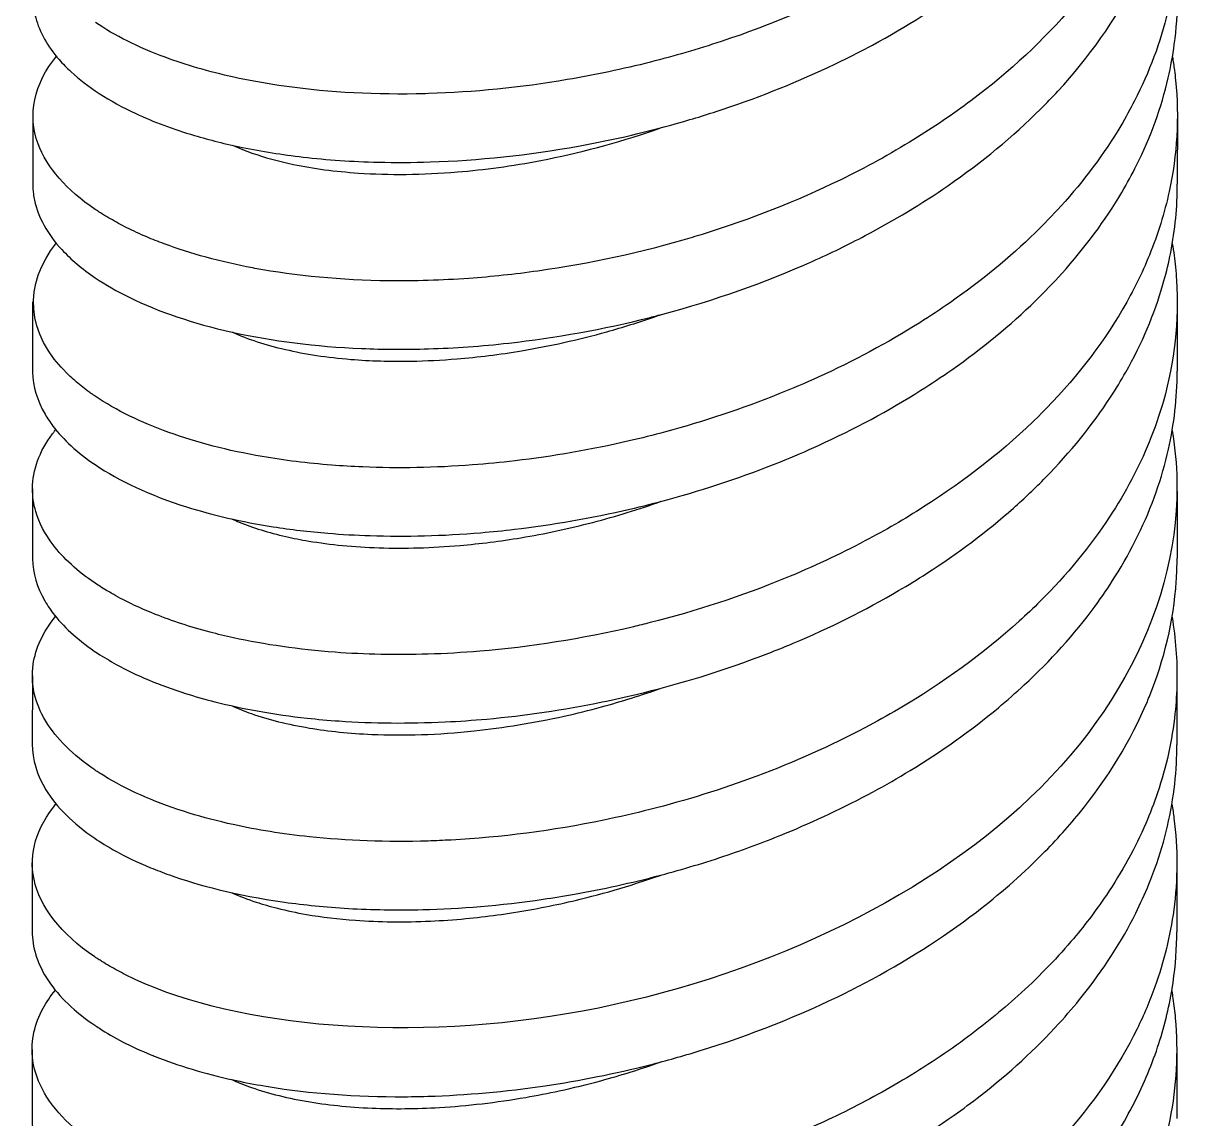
# Model space of a CAD drawing. Header units: millimetres. Extents: x 129 to 6329, y 33 to 3553.
# Drawn here: x 3519.14 to 3539.55, y 2487.36 to 2506.49 of the extents above; entities that cross this region are included whole.
import ezdxf

# ---------------------------------------------------------------- set-up
doc = ezdxf.new("R2010")
doc.units = ezdxf.units.MM
doc.layers.add('vistasIsometricas', color=255, linetype='Continuous')

msp = doc.modelspace()

# ---------------------------------------------------------------- linework, layer by layer
at = {"layer": 'vistasIsometricas', "extrusion": (1e-16, 0.816497, 0.57735)}
for p, q in [((3521.804, 2505.831), (3521.804, 2505.831)), ((3519.303, 2504.888), (3519.302, 2503.693)), ((3539.303, 2504.874), (3539.302, 2503.679)), ((3521.802, 2502.567), (3521.802, 2502.567)), ((3519.301, 2501.624), (3519.3, 2500.429)), ((3539.301, 2501.609), (3539.3, 2500.414)), ((3519.299, 2498.359), (3519.298, 2497.164)), ((3539.299, 2498.311), (3539.298, 2497.15)), ((3521.797, 2496.037), (3521.797, 2496.037)), ((3519.296, 2495.094), (3519.295, 2493.9)), ((3539.296, 2495.08), (3539.295, 2493.885)), ((3521.794, 2492.773), (3521.794, 2492.773)), ((3519.294, 2491.83), (3519.293, 2490.635)), ((3539.294, 2491.815), (3539.293, 2490.62)), ((3519.291, 2488.565), (3519.291, 2487.37)), ((3539.291, 2488.551), (3539.291, 2487.356))]:
    msp.add_line(p, q, dxfattribs=at)
at = {"layer": 'vistasIsometricas'}
for points, knots in [([(3539.224, 2515.702), (3539.247, 2515.565), (3539.266, 2515.428), (3539.279, 2515.29), (3539.304, 2515.044), (3539.314, 2514.798), (3539.309, 2514.552), (3539.295, 2513.844), (3539.159, 2513.137), (3538.905, 2512.45), (3538.878, 2512.378), (3538.851, 2512.306), (3538.821, 2512.235), (3538.572, 2511.624), (3538.23, 2511.03), (3537.804, 2510.467), (3537.539, 2510.116), (3537.241, 2509.777), (3536.915, 2509.452), (3536.656, 2509.194), (3536.379, 2508.945), (3536.085, 2508.706), (3535.423, 2508.166), (3534.677, 2507.678), (3533.875, 2507.254), (3533.073, 2506.829), (3532.215, 2506.467), (3531.332, 2506.175), (3530.924, 2506.04), (3530.511, 2505.92), (3530.096, 2505.814), (3529.613, 2505.692), (3529.127, 2505.59), (3528.643, 2505.508), (3527.82, 2505.368), (3527.005, 2505.288), (3526.22, 2505.264), (3526.147, 2505.262), (3526.074, 2505.26), (3526.002, 2505.259), (3525.151, 2505.244), (3524.341, 2505.296), (3523.601, 2505.407), (3523.329, 2505.447), (3523.067, 2505.495), (3522.815, 2505.551), (3522.381, 2505.646), (3521.979, 2505.764), (3521.615, 2505.899), (3521.142, 2506.074), (3520.734, 2506.279), (3520.398, 2506.506)], [0.56666733, 0.56666733, 0.56666733, 0.56666733, 0.56686117, 0.56686117, 0.56686117, 0.56720722, 0.56720722, 0.56720722, 0.56820209, 0.56820209, 0.56820209, 0.56830625, 0.56830625, 0.56830625, 0.56919697, 0.56919697, 0.56919697, 0.56975133, 0.56975133, 0.56975133, 0.57019186, 0.57019186, 0.57019186, 0.57118673, 0.57118673, 0.57118673, 0.5721816, 0.5721816, 0.5721816, 0.5726415, 0.5726415, 0.5726415, 0.5731765, 0.5731765, 0.5731765, 0.57408658, 0.57408658, 0.57408658, 0.57417137, 0.57417137, 0.57417137, 0.57516624, 0.57516624, 0.57516624, 0.57553166, 0.57553166, 0.57553166, 0.57616114, 0.57616114, 0.57616114, 0.57697674, 0.57697674, 0.57697674, 0.57697674]), ([(3519.305, 2506.958), (3519.305, 2506.906), (3519.308, 2506.855), (3519.322, 2506.731), (3519.335, 2506.659), (3519.423, 2506.337), (3519.56, 2506.092), (3519.827, 2505.786), (3519.896, 2505.715), (3520.114, 2505.513), (3520.279, 2505.387), (3520.656, 2505.142), (3520.871, 2505.024), (3521.413, 2504.772), (3521.754, 2504.644), (3522.394, 2504.454), (3522.675, 2504.383), (3523.305, 2504.254), (3523.658, 2504.198), (3524.447, 2504.107), (3524.887, 2504.077), (3525.638, 2504.059), (3525.94, 2504.06), (3527.087, 2504.097), (3527.959, 2504.188), (3529.455, 2504.458), (3530.072, 2504.602), (3530.957, 2504.858), (3531.23, 2504.945), (3532.165, 2505.265), (3532.812, 2505.531), (3533.615, 2505.923), (3533.796, 2506.016), (3534.571, 2506.434), (3535.135, 2506.79), (3535.824, 2507.303), (3535.987, 2507.43), (3536.633, 2507.964), (3537.074, 2508.394), (3537.604, 2509.015), (3537.739, 2509.185), (3538.217, 2509.833), (3538.508, 2510.328), (3538.804, 2510.994), (3538.868, 2511.153), (3539.108, 2511.82), (3539.226, 2512.338), (3539.299, 2513.062), (3539.309, 2513.264), (3539.31, 2513.469), (3539.31, 2513.471), (3539.31, 2513.473)], [1.37857, 1.37857, 1.37857, 1.37857, 1.400238, 1.400238, 1.430459, 1.430459, 1.535776, 1.535776, 1.568324, 1.568324, 1.629756, 1.629756, 1.693347, 1.693347, 1.776324, 1.776324, 1.835394, 1.835394, 1.902495, 1.902495, 1.979157, 1.979157, 2.029102, 2.029102, 2.165578, 2.165578, 2.260929, 2.260929, 2.303908, 2.303908, 2.409229, 2.409229, 2.440312, 2.440312, 2.54486, 2.54486, 2.578409, 2.578409, 2.681876, 2.681876, 2.720016, 2.720016, 2.824837, 2.824837, 2.857132, 2.857132, 2.960181, 2.960181, 3.00011, 3.00011, 3.000494, 3.000494, 3.000494, 3.000494]), ([(3539.222, 2512.437), (3539.226, 2512.412), (3539.23, 2512.386), (3539.234, 2512.36), (3539.309, 2511.874), (3539.328, 2511.38), (3539.286, 2510.884), (3539.247, 2510.433), (3539.159, 2509.979), (3539.02, 2509.53), (3538.943, 2509.284), (3538.852, 2509.039), (3538.745, 2508.796), (3538.451, 2508.126), (3538.04, 2507.47), (3537.519, 2506.848), (3537.505, 2506.831), (3537.49, 2506.813), (3537.475, 2506.796), (3536.975, 2506.207), (3536.378, 2505.65), (3535.697, 2505.139), (3535.38, 2504.902), (3535.046, 2504.675), (3534.697, 2504.46), (3534.288, 2504.208), (3533.858, 2503.972), (3533.41, 2503.754), (3532.65, 2503.384), (3531.839, 2503.065), (3531.002, 2502.805), (3530.943, 2502.787), (3530.884, 2502.769), (3530.825, 2502.751), (3529.943, 2502.488), (3529.033, 2502.291), (3528.129, 2502.164), (3527.725, 2502.107), (3527.322, 2502.064), (3526.923, 2502.036), (3526.447, 2502.002), (3525.978, 2501.988), (3525.52, 2501.993), (3524.693, 2502.003), (3523.904, 2502.078), (3523.185, 2502.211), (3523.171, 2502.213), (3523.157, 2502.216), (3523.144, 2502.219), (3522.58, 2502.325), (3522.06, 2502.467), (3521.597, 2502.64), (3521.493, 2502.678), (3521.392, 2502.719), (3521.294, 2502.76), (3521.174, 2502.812), (3521.059, 2502.865), (3520.948, 2502.92), (3520.848, 2502.971), (3520.751, 2503.023), (3520.659, 2503.076), (3520.613, 2503.103), (3520.568, 2503.13), (3520.524, 2503.158), (3520.498, 2503.174), (3520.472, 2503.191), (3520.446, 2503.208), (3520.429, 2503.219), (3520.405, 2503.235), (3520.395, 2503.241)], [0.574414035, 0.574414035, 0.574414035, 0.574414035, 0.574447066, 0.574447066, 0.574447066, 0.575068805, 0.575068805, 0.575068805, 0.575634213, 0.575634213, 0.575634213, 0.575943457, 0.575943457, 0.575943457, 0.5767974, 0.5767974, 0.5767974, 0.57682136, 0.57682136, 0.57682136, 0.577632052, 0.577632052, 0.577632052, 0.578008508, 0.578008508, 0.578008508, 0.578448683, 0.578448683, 0.578448683, 0.579195655, 0.579195655, 0.579195655, 0.57924837, 0.57924837, 0.57924837, 0.580032151, 0.580032151, 0.580032151, 0.580382803, 0.580382803, 0.580382803, 0.580800953, 0.580800953, 0.580800953, 0.581555567, 0.581555567, 0.581555567, 0.58156995, 0.58156995, 0.58156995, 0.582163524, 0.582163524, 0.582163524, 0.582296778, 0.582296778, 0.582296778, 0.582460311, 0.582460311, 0.582460311, 0.582608704, 0.582608704, 0.582608704, 0.582682901, 0.582682901, 0.582682901, 0.582727363, 0.582727363, 0.582727363, 0.582757098, 0.582757098, 0.582757098, 0.582757098]), ([(3520.395, 2502.046), (3520.575, 2501.925), (3520.776, 2501.809), (3520.997, 2501.701), (3521.499, 2501.456), (3522.102, 2501.249), (3522.786, 2501.097), (3522.794, 2501.095), (3522.803, 2501.093), (3522.812, 2501.091), (3523.489, 2500.942), (3524.243, 2500.845), (3525.049, 2500.811), (3525.428, 2500.795), (3525.818, 2500.793), (3526.217, 2500.805), (3526.676, 2500.819), (3527.145, 2500.852), (3527.62, 2500.905), (3528.436, 2500.996), (3529.268, 2501.146), (3530.093, 2501.355), (3530.167, 2501.374), (3530.241, 2501.393), (3530.315, 2501.413), (3531.211, 2501.652), (3532.096, 2501.962), (3532.935, 2502.338), (3533.246, 2502.477), (3533.551, 2502.625), (3533.848, 2502.782), (3534.354, 2503.049), (3534.838, 2503.34), (3535.293, 2503.654), (3535.886, 2504.065), (3536.431, 2504.513), (3536.912, 2504.993), (3537.016, 2505.096), (3537.117, 2505.201), (3537.215, 2505.307), (3537.766, 2505.906), (3538.221, 2506.548), (3538.562, 2507.217), (3538.656, 2507.402), (3538.742, 2507.588), (3538.818, 2507.776), (3539.02, 2508.27), (3539.161, 2508.776), (3539.238, 2509.287), (3539.284, 2509.593), (3539.307, 2509.9), (3539.307, 2510.208)], [0.415127134, 0.415127134, 0.415127134, 0.415127134, 0.415564889, 0.415564889, 0.415564889, 0.416559754, 0.416559754, 0.416559754, 0.416572218, 0.416572218, 0.416572218, 0.417554622, 0.417554622, 0.417554622, 0.418017304, 0.418017304, 0.418017304, 0.418549514, 0.418549514, 0.418549514, 0.41946239, 0.41946239, 0.41946239, 0.419544378, 0.419544378, 0.419544378, 0.420539247, 0.420539247, 0.420539247, 0.420907476, 0.420907476, 0.420907476, 0.421534139, 0.421534139, 0.421534139, 0.422352561, 0.422352561, 0.422352561, 0.422529008, 0.422529008, 0.422529008, 0.423523878, 0.423523878, 0.423523878, 0.423797647, 0.423797647, 0.423797647, 0.424518766, 0.424518766, 0.424518766, 0.424950995, 0.424950995, 0.424950995, 0.424950995]), ([(3539.219, 2509.173), (3539.236, 2509.077), (3539.249, 2508.981), (3539.324, 2508.366), (3539.32, 2507.844), (3539.223, 2507.113), (3539.184, 2506.901), (3539.008, 2506.161), (3538.814, 2505.643), (3538.481, 2504.991), (3538.401, 2504.847), (3538.024, 2504.215), (3537.673, 2503.745), (3537.124, 2503.139), (3536.974, 2502.983), (3536.372, 2502.398), (3535.876, 2501.992), (3535.163, 2501.495), (3534.984, 2501.376), (3534.241, 2500.91), (3533.646, 2500.592), (3532.8, 2500.207), (3532.571, 2500.109), (3531.695, 2499.757), (3531.031, 2499.536), (3530.147, 2499.298), (3529.935, 2499.245), (3529.056, 2499.041), (3528.389, 2498.926), (3527.48, 2498.819), (3527.233, 2498.795), (3526.327, 2498.726), (3525.684, 2498.715), (3524.886, 2498.748), (3524.706, 2498.759), (3524.105, 2498.806), (3523.699, 2498.856), (3522.713, 2499.027), (3522.165, 2499.169), (3521.436, 2499.431), (3521.21, 2499.527), (3520.777, 2499.738), (3520.575, 2499.854), (3520.393, 2499.977)], [1.797725, 1.797725, 1.797725, 1.797725, 1.816791, 1.816791, 1.919334, 1.919334, 1.961494, 1.961494, 2.066823, 2.066823, 2.097289, 2.097289, 2.201094, 2.201094, 2.23781, 2.23781, 2.342271, 2.342271, 2.376204, 2.376204, 2.479798, 2.479798, 2.517401, 2.517401, 2.622094, 2.622094, 2.654987, 2.654987, 2.758234, 2.758234, 2.797312, 2.797312, 2.902325, 2.902325, 2.933645, 2.933645, 3.008175, 3.008175, 3.124169, 3.124169, 3.182334, 3.182334, 3.244168, 3.244168, 3.244168, 3.244168]), ([(3519.3, 2500.429), (3519.3, 2500.418), (3519.3, 2500.408), (3519.306, 2500.15), (3519.379, 2499.903), (3519.558, 2499.593), (3519.604, 2499.524), (3519.836, 2499.217), (3520.083, 2498.991), (3520.816, 2498.495), (3521.354, 2498.244), (3522.448, 2497.9), (3522.954, 2497.783), (3523.81, 2497.648), (3524.13, 2497.61), (3524.703, 2497.563), (3524.949, 2497.549), (3525.821, 2497.521), (3526.469, 2497.537), (3527.328, 2497.609), (3527.524, 2497.629), (3528.386, 2497.73), (3529.06, 2497.847), (3529.957, 2498.055), (3530.181, 2498.112), (3531.07, 2498.354), (3531.728, 2498.574), (3532.592, 2498.923), (3532.814, 2499.018), (3533.659, 2499.404), (3534.258, 2499.725), (3535.005, 2500.196), (3535.185, 2500.315), (3535.893, 2500.811), (3536.384, 2501.215), (3536.984, 2501.8), (3537.137, 2501.958), (3537.69, 2502.571), (3538.042, 2503.046), (3538.425, 2503.695), (3538.511, 2503.853), (3538.838, 2504.51), (3539.023, 2505.019), (3539.188, 2505.732), (3539.223, 2505.927), (3539.286, 2506.396), (3539.305, 2506.67), (3539.305, 2506.943)], [1.378233, 1.378233, 1.378233, 1.378233, 1.382609, 1.382609, 1.486248, 1.486248, 1.516604, 1.516604, 1.621925, 1.621925, 1.766296, 1.766296, 1.870147, 1.870147, 1.928738, 1.928738, 1.971394, 1.971394, 2.076722, 2.076722, 2.107564, 2.107564, 2.211852, 2.211852, 2.246525, 2.246525, 2.350363, 2.350363, 2.386939, 2.386939, 2.49136, 2.49136, 2.525463, 2.525463, 2.629114, 2.629114, 2.666476, 2.666476, 2.771109, 2.771109, 2.804276, 2.804276, 2.907615, 2.907615, 2.946299, 2.946299, 3.000391, 3.000391, 3.000391, 3.000391]), ([(3520.395, 2503.241), (3519.898, 2503.577), (3519.55, 2503.97), (3519.395, 2504.388), (3519.21, 2504.887), (3519.317, 2505.427), (3519.724, 2505.926)], [0.582757098, 0.582757098, 0.582757098, 0.582757098, 0.584386237, 0.584386237, 0.584386237, 0.586327024, 0.586327024, 0.586327024, 0.586327024]), ([(3539.217, 2505.908), (3539.23, 2505.829), (3539.242, 2505.75), (3539.252, 2505.671), (3539.26, 2505.613), (3539.266, 2505.554), (3539.272, 2505.496), (3539.337, 2504.848), (3539.3, 2504.195), (3539.16, 2503.552), (3539.079, 2503.178), (3538.963, 2502.806), (3538.814, 2502.441), (3538.685, 2502.124), (3538.53, 2501.811), (3538.352, 2501.505), (3537.973, 2500.855), (3537.486, 2500.234), (3536.908, 2499.659), (3536.901, 2499.651), (3536.894, 2499.644), (3536.886, 2499.637), (3536.299, 2499.055), (3535.618, 2498.519), (3534.87, 2498.042), (3534.54, 2497.832), (3534.198, 2497.634), (3533.844, 2497.448), (3533.395, 2497.21), (3532.928, 2496.993), (3532.449, 2496.796), (3531.685, 2496.483), (3530.891, 2496.224), (3530.089, 2496.021), (3529.992, 2495.996), (3529.895, 2495.972), (3529.799, 2495.949), (3528.899, 2495.737), (3527.992, 2495.595), (3527.113, 2495.522), (3526.809, 2495.496), (3526.509, 2495.48), (3526.213, 2495.471), (3525.652, 2495.453), (3525.106, 2495.465), (3524.586, 2495.503), (3523.952, 2495.55), (3523.355, 2495.637), (3522.808, 2495.757), (3522.669, 2495.788), (3522.533, 2495.82), (3522.401, 2495.855), (3522.06, 2495.945), (3521.741, 2496.05), (3521.448, 2496.166), (3521.246, 2496.246), (3521.056, 2496.333), (3520.879, 2496.424), (3520.824, 2496.452), (3520.77, 2496.481), (3520.718, 2496.511), (3520.686, 2496.528), (3520.655, 2496.546), (3520.624, 2496.565), (3520.584, 2496.589), (3520.544, 2496.613), (3520.505, 2496.638), (3520.466, 2496.662), (3520.423, 2496.691), (3520.391, 2496.712)], [0.58400842, 0.58400842, 0.58400842, 0.58400842, 0.58412021, 0.58412021, 0.58412021, 0.5842022, 0.5842022, 0.5842022, 0.58511509, 0.58511509, 0.58511509, 0.58564728, 0.58564728, 0.58564728, 0.58610999, 0.58610999, 0.58610999, 0.58709237, 0.58709237, 0.58709237, 0.58710485, 0.58710485, 0.58710485, 0.58809973, 0.58809973, 0.58809973, 0.58853746, 0.58853746, 0.58853746, 0.58909462, 0.58909462, 0.58909462, 0.58998255, 0.58998255, 0.58998255, 0.59008949, 0.59008949, 0.59008949, 0.59108436, 0.59108436, 0.59108436, 0.59142764, 0.59142764, 0.59142764, 0.59207925, 0.59207925, 0.59207925, 0.59287272, 0.59287272, 0.59287272, 0.59307412, 0.59307412, 0.59307412, 0.59359527, 0.59359527, 0.59359527, 0.59395654, 0.59395654, 0.59395654, 0.594069, 0.594069, 0.594069, 0.59413718, 0.59413718, 0.59413718, 0.59422749, 0.59422749, 0.59422749, 0.59431781, 0.59431781, 0.59431781, 0.59431781]), ([(3522.793, 2504.361), (3522.898, 2504.313), (3523.012, 2504.268), (3523.352, 2504.149), (3523.595, 2504.082), (3524.204, 2503.955), (3524.585, 2503.904), (3525.529, 2503.84), (3526.111, 2503.844), (3527.195, 2503.934), (3527.682, 2504), (3528.837, 2504.222), (3529.506, 2504.399), (3530.209, 2504.641), (3530.25, 2504.656), (3530.291, 2504.67)], [-17.4104467, -17.4104467, -17.4104467, -17.4104467, -17.3766785, -17.3766785, -17.3156449, -17.3156449, -17.2363087, -17.2363087, -17.1328384, -17.1328384, -17.053368, -17.053368, -16.9478539, -16.9478539, -16.9413047, -16.9413047, -16.9413047, -16.9413047]), ([(3519.298, 2497.164), (3519.298, 2497.154), (3519.298, 2497.144), (3519.303, 2496.886), (3519.376, 2496.639), (3519.564, 2496.315), (3519.621, 2496.231), (3519.873, 2495.914), (3520.124, 2495.691), (3520.539, 2495.419), (3520.647, 2495.354), (3521.111, 2495.099), (3521.517, 2494.929), (3522.137, 2494.732), (3522.307, 2494.684), (3522.979, 2494.513), (3523.519, 2494.416), (3524.28, 2494.333), (3524.466, 2494.316), (3525.247, 2494.263), (3525.868, 2494.256), (3526.75, 2494.299), (3526.992, 2494.315), (3527.9, 2494.397), (3528.576, 2494.496), (3529.459, 2494.677), (3529.664, 2494.722), (3530.532, 2494.931), (3531.19, 2495.128), (3532.088, 2495.457), (3532.34, 2495.556), (3533.231, 2495.93), (3533.849, 2496.238), (3534.598, 2496.677), (3534.76, 2496.777), (3535.466, 2497.231), (3535.974, 2497.613), (3536.634, 2498.196), (3536.821, 2498.374), (3537.434, 2499.001), (3537.814, 2499.469), (3538.228, 2500.103), (3538.318, 2500.25), (3538.683, 2500.895), (3538.9, 2501.407), (3539.098, 2502.091), (3539.138, 2502.253), (3539.254, 2502.811), (3539.297, 2503.209), (3539.302, 2503.631), (3539.302, 2503.655), (3539.302, 2503.679)], [2.999924, 2.999924, 2.999924, 2.999924, 3.004072, 3.004072, 3.10791, 3.10791, 3.144492, 3.144492, 3.248916, 3.248916, 3.283013, 3.283013, 3.386662, 3.386662, 3.424036, 3.424036, 3.528673, 3.528673, 3.561828, 3.561828, 3.665163, 3.665163, 3.703868, 3.703868, 3.80881, 3.80881, 3.840509, 3.840509, 3.943365, 3.943365, 3.984143, 3.984143, 4.089396, 4.089396, 4.119157, 4.119157, 4.22144, 4.22144, 4.264798, 4.264798, 4.370105, 4.370105, 4.401465, 4.401465, 4.506263, 4.506263, 4.538676, 4.538676, 4.617228, 4.617228, 4.621926, 4.621926, 4.621926, 4.621926]), ([(3519.303, 2503.693), (3519.303, 2503.631), (3519.307, 2503.57), (3519.315, 2503.508), (3519.32, 2503.472), (3519.326, 2503.436), (3519.334, 2503.401), (3519.397, 2503.104), (3519.558, 2502.813), (3519.811, 2502.538), (3519.97, 2502.366), (3520.165, 2502.201), (3520.395, 2502.046)], [0.413390334, 0.413390334, 0.413390334, 0.413390334, 0.413575127, 0.413575127, 0.413575127, 0.413682041, 0.413682041, 0.413682041, 0.414570004, 0.414570004, 0.414570004, 0.415127133, 0.415127133, 0.415127133, 0.415127133]), ([(3520.393, 2499.977), (3520.389, 2499.98), (3520.382, 2499.984), (3520.377, 2499.988), (3520.371, 2499.991), (3520.366, 2499.995), (3520.361, 2499.999), (3520.35, 2500.006), (3520.339, 2500.014), (3520.329, 2500.021), (3520.308, 2500.036), (3520.287, 2500.051), (3520.266, 2500.066), (3520.225, 2500.096), (3520.186, 2500.126), (3520.148, 2500.157), (3520.071, 2500.218), (3519.999, 2500.28), (3519.933, 2500.344), (3519.162, 2501.079), (3519.139, 2501.928), (3519.717, 2502.654)], [0.588537454, 0.588537454, 0.588537454, 0.588537454, 0.588544706, 0.588544706, 0.588544706, 0.588551958, 0.588551958, 0.588551958, 0.588566462, 0.588566462, 0.588566462, 0.58859547, 0.58859547, 0.58859547, 0.588653485, 0.588653485, 0.588653485, 0.588769516, 0.588769516, 0.588769516, 0.590117957, 0.590117957, 0.590117957, 0.590117957]), ([(3539.215, 2502.644), (3539.238, 2502.507), (3539.256, 2502.369), (3539.27, 2502.232), (3539.277, 2502.156), (3539.284, 2502.08), (3539.288, 2502.004), (3539.333, 2501.296), (3539.255, 2500.585), (3539.058, 2499.89), (3538.99, 2499.65), (3538.908, 2499.412), (3538.812, 2499.177), (3538.629, 2498.73), (3538.398, 2498.292), (3538.119, 2497.869), (3537.78, 2497.353), (3537.373, 2496.859), (3536.906, 2496.394), (3536.787, 2496.276), (3536.665, 2496.16), (3536.539, 2496.046), (3535.917, 2495.482), (3535.207, 2494.967), (3534.433, 2494.512), (3534.24, 2494.399), (3534.043, 2494.289), (3533.842, 2494.183), (3533.24, 2493.865), (3532.606, 2493.583), (3531.955, 2493.339), (3531.344, 2493.111), (3530.718, 2492.916), (3530.086, 2492.756), (3529.819, 2492.688), (3529.551, 2492.627), (3529.283, 2492.571), (3528.382, 2492.385), (3527.481, 2492.27), (3526.613, 2492.223), (3526.478, 2492.216), (3526.344, 2492.21), (3526.211, 2492.206), (3525.487, 2492.184), (3524.789, 2492.21), (3524.137, 2492.279), (3523.668, 2492.329), (3523.222, 2492.401), (3522.805, 2492.492), (3522.536, 2492.552), (3522.28, 2492.619), (3522.036, 2492.694), (3521.492, 2492.862), (3521.016, 2493.067), (3520.622, 2493.3), (3520.581, 2493.324), (3520.541, 2493.348), (3520.502, 2493.373), (3520.489, 2493.381), (3520.476, 2493.39), (3520.463, 2493.398), (3520.438, 2493.414), (3520.414, 2493.43), (3520.388, 2493.448)], [0.58978882, 0.58978882, 0.58978882, 0.58978882, 0.58998254, 0.58998254, 0.58998254, 0.59008951, 0.59008951, 0.59008951, 0.59108438, 0.59108438, 0.59108438, 0.59142763, 0.59142763, 0.59142763, 0.59207928, 0.59207928, 0.59207928, 0.59287272, 0.59287272, 0.59287272, 0.59307415, 0.59307415, 0.59307415, 0.59406902, 0.59406902, 0.59406902, 0.59431781, 0.59431781, 0.59431781, 0.59506391, 0.59506391, 0.59506391, 0.5957629, 0.5957629, 0.5957629, 0.59605878, 0.59605878, 0.59605878, 0.59705365, 0.59705365, 0.59705365, 0.59720799, 0.59720799, 0.59720799, 0.59804853, 0.59804853, 0.59804853, 0.59865308, 0.59865308, 0.59865308, 0.59904341, 0.59904341, 0.59904341, 0.59991753, 0.59991753, 0.59991753, 0.60000785, 0.60000785, 0.60000785, 0.60003858, 0.60003858, 0.60003858, 0.60009817, 0.60009817, 0.60009817, 0.60009817]), ([(3522.79, 2501.096), (3522.792, 2501.095), (3522.794, 2501.094), (3523.057, 2500.976), (3523.366, 2500.874), (3524.061, 2500.714), (3524.445, 2500.655), (3525.195, 2500.594), (3525.549, 2500.583), (3526.177, 2500.594), (3526.444, 2500.608), (3527.082, 2500.66), (3527.459, 2500.707), (3528.333, 2500.853), (3528.832, 2500.963), (3529.614, 2501.181), (3529.895, 2501.269), (3530.212, 2501.379), (3530.25, 2501.392), (3530.288, 2501.406)], [-24.2595405, -24.2595405, -24.2595405, -24.2595405, -24.2589707, -24.2589707, -24.1757324, -24.1757324, -24.0938982, -24.0938982, -24.0282707, -24.0282707, -23.9823304, -23.9823304, -23.9204941, -23.9204941, -23.8412129, -23.8412129, -23.796689, -23.796689, -23.7906039, -23.7906039, -23.7906039, -23.7906039]), ([(3520.387, 2492.253), (3520.582, 2492.121), (3520.879, 2491.939), (3521.363, 2491.739), (3521.465, 2491.698), (3521.574, 2491.655), (3521.692, 2491.613), (3522.186, 2491.437), (3522.84, 2491.258), (3523.703, 2491.137), (3524.043, 2491.09), (3524.414, 2491.052), (3524.819, 2491.028), (3525.221, 2491.005), (3525.655, 2490.997), (3526.121, 2491.008), (3526.763, 2491.025), (3527.467, 2491.079), (3528.222, 2491.189), (3528.401, 2491.216), (3528.584, 2491.245), (3528.769, 2491.278), (3529.254, 2491.364), (3529.757, 2491.473), (3530.272, 2491.609), (3530.661, 2491.712), (3531.057, 2491.831), (3531.456, 2491.966), (3531.787, 2492.079), (3532.121, 2492.204), (3532.454, 2492.341), (3532.968, 2492.552), (3533.482, 2492.792), (3533.985, 2493.065), (3534.204, 2493.183), (3534.42, 2493.307), (3534.633, 2493.437), (3535.17, 2493.764), (3535.689, 2494.13), (3536.175, 2494.535), (3536.329, 2494.663), (3536.48, 2494.796), (3536.627, 2494.932), (3537.083, 2495.355), (3537.501, 2495.815), (3537.865, 2496.309), (3537.987, 2496.476), (3538.103, 2496.646), (3538.212, 2496.82), (3538.506, 2497.289), (3538.751, 2497.784), (3538.932, 2498.301), (3539.019, 2498.546), (3539.091, 2498.797), (3539.148, 2499.051), (3539.246, 2499.492), (3539.299, 2499.945), (3539.3, 2500.405), (3539.3, 2500.408), (3539.3, 2500.411), (3539.3, 2500.414)], [0.39778604, 0.39778604, 0.39778604, 0.39778604, 0.40020642, 0.40020642, 0.40020642, 0.40071185, 0.40071185, 0.40071185, 0.4028219, 0.4028219, 0.4028219, 0.40365101, 0.40365101, 0.40365101, 0.40447286, 0.40447286, 0.40447286, 0.40560601, 0.40560601, 0.40560601, 0.4058759, 0.4058759, 0.4058759, 0.4065835, 0.4065835, 0.4065835, 0.40711751, 0.40711751, 0.40711751, 0.407561, 0.407561, 0.407561, 0.40824318, 0.40824318, 0.40824318, 0.4085385, 0.4085385, 0.4085385, 0.40928036, 0.40928036, 0.40928036, 0.40951599, 0.40951599, 0.40951599, 0.41024713, 0.41024713, 0.41024713, 0.41049349, 0.41049349, 0.41049349, 0.41115613, 0.41115613, 0.41115613, 0.41147099, 0.41147099, 0.41147099, 0.41201664, 0.41201664, 0.41201664, 0.41202013, 0.41202013, 0.41202013, 0.41202013]), ([(3520.391, 2496.712), (3520.086, 2496.918), (3519.839, 2497.144), (3519.658, 2497.381), (3519.516, 2497.569), (3519.414, 2497.764), (3519.356, 2497.962), (3519.317, 2498.095), (3519.298, 2498.229), (3519.299, 2498.363), (3519.3, 2498.686), (3519.416, 2499.012), (3519.648, 2499.321), (3519.654, 2499.329), (3519.66, 2499.337), (3519.666, 2499.344), (3519.678, 2499.361), (3519.691, 2499.377), (3519.705, 2499.394)], [0.594317813, 0.594317813, 0.594317813, 0.594317813, 0.595183239, 0.595183239, 0.595183239, 0.595865906, 0.595865906, 0.595865906, 0.596320919, 0.596320919, 0.596320919, 0.597414001, 0.597414001, 0.597414001, 0.597440663, 0.597440663, 0.597440663, 0.597499194, 0.597499194, 0.597499194, 0.597499194]), ([(3539.212, 2499.379), (3539.221, 2499.33), (3539.228, 2499.281), (3539.235, 2499.232), (3539.552, 2497.024), (3538.61, 2494.664), (3536.543, 2492.786), (3534.581, 2491.004), (3531.624, 2489.69), (3528.627, 2489.184), (3525.629, 2488.677), (3522.656, 2488.996), (3520.925, 2489.869), (3520.827, 2489.918), (3520.733, 2489.969), (3520.643, 2490.021), (3520.598, 2490.048), (3520.554, 2490.074), (3520.512, 2490.101), (3520.49, 2490.115), (3520.469, 2490.128), (3520.448, 2490.142), (3520.437, 2490.149), (3520.427, 2490.155), (3520.417, 2490.162), (3520.412, 2490.166), (3520.406, 2490.169), (3520.401, 2490.173), (3520.396, 2490.176), (3520.39, 2490.18), (3520.386, 2490.183)], [0.596985818, 0.596985818, 0.596985818, 0.596985818, 0.597051243, 0.597051243, 0.597051243, 0.599987835, 0.599987835, 0.599987835, 0.602775528, 0.602775528, 0.602775528, 0.60556322, 0.60556322, 0.60556322, 0.60572085, 0.60572085, 0.60572085, 0.605799664, 0.605799664, 0.605799664, 0.605839072, 0.605839072, 0.605839072, 0.605858775, 0.605858775, 0.605858775, 0.605868627, 0.605868627, 0.605868627, 0.605878479, 0.605878479, 0.605878479, 0.605878479]), ([(3522.788, 2497.831), (3522.828, 2497.813), (3522.869, 2497.795), (3523.15, 2497.68), (3523.423, 2497.595), (3523.855, 2497.496), (3523.988, 2497.47), (3524.502, 2497.384), (3524.913, 2497.343), (3525.8, 2497.315), (3526.275, 2497.327), (3527.116, 2497.4), (3527.472, 2497.445), (3528.247, 2497.574), (3528.667, 2497.663), (3529.29, 2497.826), (3529.491, 2497.883), (3529.891, 2498.005), (3530.089, 2498.071), (3530.286, 2498.141)], [-19.9037883, -19.9037883, -19.9037883, -19.9037883, -19.8909167, -19.8909167, -19.8189565, -19.8189565, -19.7886894, -19.7886894, -19.7066077, -19.7066077, -19.6234314, -19.6234314, -19.5650626, -19.5650626, -19.4982143, -19.4982143, -19.4663925, -19.4663925, -19.4348321, -19.4348321, -19.4348321, -19.4348321]), ([(3520.385, 2488.988), (3520.404, 2488.976), (3520.439, 2488.952), (3520.467, 2488.934), (3520.593, 2488.853), (3520.729, 2488.775), (3520.873, 2488.7), (3521.028, 2488.62), (3521.192, 2488.544), (3521.366, 2488.472), (3521.392, 2488.462), (3521.417, 2488.452), (3521.443, 2488.442), (3521.848, 2488.281), (3522.304, 2488.143), (3522.802, 2488.033), (3522.958, 2487.998), (3523.119, 2487.967), (3523.283, 2487.938), (3524.003, 2487.812), (3524.797, 2487.742), (3525.636, 2487.739), (3525.824, 2487.738), (3526.015, 2487.74), (3526.208, 2487.746), (3526.872, 2487.767), (3527.56, 2487.827), (3528.255, 2487.93), (3528.862, 2488.02), (3529.475, 2488.142), (3530.083, 2488.296), (3530.373, 2488.37), (3530.662, 2488.451), (3530.949, 2488.539), (3531.838, 2488.812), (3532.707, 2489.155), (3533.523, 2489.562), (3533.629, 2489.614), (3533.734, 2489.668), (3533.839, 2489.723), (3534.537, 2490.092), (3535.194, 2490.508), (3535.791, 2490.965), (3536.19, 2491.271), (3536.562, 2491.595), (3536.902, 2491.934), (3537.147, 2492.178), (3537.375, 2492.429), (3537.586, 2492.688), (3538.09, 2493.307), (3538.493, 2493.965), (3538.779, 2494.646), (3538.789, 2494.67), (3538.799, 2494.693), (3538.809, 2494.717), (3539.077, 2495.376), (3539.237, 2496.055), (3539.284, 2496.738), (3539.293, 2496.875), (3539.298, 2497.012), (3539.298, 2497.15)], [0.392005663, 0.392005663, 0.392005663, 0.392005663, 0.392070588, 0.392070588, 0.392070588, 0.392366934, 0.392366934, 0.392366934, 0.392682587, 0.392682587, 0.392682587, 0.392728207, 0.392728207, 0.392728207, 0.393450754, 0.393450754, 0.393450754, 0.393677478, 0.393677478, 0.393677478, 0.394672359, 0.394672359, 0.394672359, 0.394895846, 0.394895846, 0.394895846, 0.395667252, 0.395667252, 0.395667252, 0.396340939, 0.396340939, 0.396340939, 0.396662142, 0.396662142, 0.396662142, 0.39765702, 0.39765702, 0.39765702, 0.397786031, 0.397786031, 0.397786031, 0.398651904, 0.398651904, 0.398651904, 0.399231124, 0.399231124, 0.399231124, 0.399646801, 0.399646801, 0.399646801, 0.400641676, 0.400641676, 0.400641676, 0.400676217, 0.400676217, 0.400676217, 0.401636554, 0.401636554, 0.401636554, 0.40182963, 0.40182963, 0.40182963, 0.40182963]), ([(3520.388, 2493.448), (3520.003, 2493.708), (3519.715, 2493.997), (3519.532, 2494.298), (3519.337, 2494.62), (3519.263, 2494.956), (3519.31, 2495.288), (3519.351, 2495.576), (3519.483, 2495.86), (3519.702, 2496.129)], [0.600098168, 0.600098168, 0.600098168, 0.600098168, 0.600995855, 0.600995855, 0.600995855, 0.601954251, 0.601954251, 0.601954251, 0.602783794, 0.602783794, 0.602783794, 0.602783794]), ([(3539.21, 2496.115), (3539.241, 2495.928), (3539.264, 2495.741), (3539.307, 2495.18), (3539.301, 2494.807), (3539.212, 2493.966), (3539.11, 2493.502), (3538.895, 2492.867), (3538.827, 2492.69), (3538.566, 2492.086), (3538.336, 2491.666), (3537.875, 2490.983), (3537.669, 2490.712), (3537.162, 2490.12), (3536.853, 2489.804), (3536.224, 2489.236), (3535.911, 2488.981), (3535.215, 2488.471), (3534.83, 2488.218), (3534.054, 2487.763), (3533.668, 2487.559), (3532.92, 2487.202), (3532.561, 2487.047), (3531.683, 2486.703), (3531.158, 2486.526), (3530.218, 2486.256), (3529.806, 2486.154), (3529.078, 2485.999), (3528.763, 2485.94), (3528.111, 2485.837), (3527.775, 2485.793), (3526.936, 2485.707), (3526.437, 2485.678), (3525.53, 2485.664), (3525.119, 2485.674), (3524.309, 2485.726), (3523.912, 2485.769), (3523.172, 2485.882), (3522.828, 2485.951), (3521.987, 2486.163), (3521.523, 2486.324), (3520.601, 2486.748), (3520.185, 2487.024), (3519.53, 2487.675), (3519.333, 2488.054), (3519.271, 2488.723), (3519.334, 2489.009), (3519.543, 2489.392), (3519.614, 2489.497), (3519.698, 2489.6)], [0.175501, 0.175501, 0.175501, 0.175501, 0.212511, 0.212511, 0.286108, 0.286108, 0.378472, 0.378472, 0.414499, 0.414499, 0.502549, 0.502549, 0.562619, 0.562619, 0.637628, 0.637628, 0.703376, 0.703376, 0.776074, 0.776074, 0.843184, 0.843184, 0.902251, 0.902251, 0.985231, 0.985231, 1.049109, 1.049109, 1.097887, 1.097887, 1.150325, 1.150325, 1.230075, 1.230075, 1.2993, 1.2993, 1.371016, 1.371016, 1.439399, 1.439399, 1.54825, 1.54825, 1.687071, 1.687071, 1.847913, 1.847913, 1.967292, 1.967292, 2.013283, 2.013283, 2.013283, 2.013283]), ([(3522.785, 2494.567), (3522.891, 2494.519), (3523.004, 2494.474), (3523.42, 2494.328), (3523.759, 2494.243), (3524.473, 2494.124), (3524.838, 2494.086), (3525.784, 2494.045), (3526.386, 2494.063), (3527.527, 2494.184), (3528.054, 2494.269), (3528.805, 2494.436), (3529.023, 2494.49), (3529.59, 2494.645), (3529.939, 2494.754), (3530.284, 2494.876)], [-19.2798376, -19.2798376, -19.2798376, -19.2798376, -19.2462252, -19.2462252, -19.1638642, -19.1638642, -19.090383, -19.090383, -18.9854753, -18.9854753, -18.9006073, -18.9006073, -18.8659925, -18.8659925, -18.8107594, -18.8107594, -18.8107594, -18.8107594]), ([(3519.291, 2487.37), (3519.29, 2487.224), (3519.314, 2487.078), (3519.477, 2486.572), (3519.738, 2486.222), (3520.444, 2485.658), (3520.831, 2485.434), (3521.503, 2485.148), (3521.732, 2485.064), (3522.234, 2484.906), (3522.51, 2484.832), (3522.987, 2484.727), (3523.18, 2484.69), (3523.924, 2484.566), (3524.509, 2484.507), (3525.315, 2484.478), (3525.508, 2484.474), (3526.325, 2484.474), (3526.969, 2484.51), (3527.879, 2484.612), (3528.135, 2484.647), (3529.067, 2484.792), (3529.748, 2484.937), (3530.62, 2485.176), (3530.816, 2485.233), (3531.663, 2485.497), (3532.303, 2485.737), (3533.175, 2486.127), (3533.425, 2486.247), (3534.282, 2486.686), (3534.862, 2487.034), (3535.558, 2487.526), (3535.71, 2487.639), (3536.366, 2488.149), (3536.826, 2488.571), (3537.377, 2489.175), (3537.513, 2489.334), (3538.013, 2489.961), (3538.327, 2490.446), (3538.66, 2491.114), (3538.736, 2491.281), (3539.003, 2491.935), (3539.143, 2492.431), (3539.258, 2493.171), (3539.281, 2493.41), (3539.294, 2493.729), (3539.295, 2493.807), (3539.295, 2493.885)], [1.378312, 1.378312, 1.378312, 1.378312, 1.439482, 1.439482, 1.592467, 1.592467, 1.710864, 1.710864, 1.765908, 1.765908, 1.824919, 1.824919, 1.86298, 1.86298, 1.967782, 1.967782, 2.000164, 2.000164, 2.103241, 2.103241, 2.143046, 2.143046, 2.248178, 2.248178, 2.278798, 2.278798, 2.381321, 2.381321, 2.423577, 2.423577, 2.528907, 2.528907, 2.559448, 2.559448, 2.663358, 2.663358, 2.699637, 2.699637, 2.803974, 2.803974, 2.838444, 2.838444, 2.937711, 2.937711, 2.985029, 2.985029, 3.00045, 3.00045, 3.00045, 3.00045]), ([(3519.295, 2493.9), (3519.295, 2493.63), (3519.374, 2493.361), (3519.715, 2492.8), (3520.003, 2492.513), (3520.387, 2492.253)], [3.0004053, 3.0004053, 3.0004053, 3.0004053, 3.1132321, 3.1132321, 3.2442767, 3.2442767, 3.2442767, 3.2442767]), ([(3520.386, 2490.183), (3519.791, 2490.585), (3519.428, 2491.055), (3519.325, 2491.537), (3519.229, 2491.985), (3519.368, 2492.441), (3519.714, 2492.861)], [0.605878479, 0.605878479, 0.605878479, 0.605878479, 0.607323568, 0.607323568, 0.607323568, 0.608666689, 0.608666689, 0.608666689, 0.608666689]), ([(3539.208, 2492.85), (3539.221, 2492.768), (3539.233, 2492.686), (3539.244, 2492.604), (3539.311, 2492.073), (3539.311, 2491.536), (3539.239, 2491.001), (3539.179, 2490.551), (3539.07, 2490.102), (3538.911, 2489.659), (3538.822, 2489.413), (3538.719, 2489.168), (3538.6, 2488.926), (3538.272, 2488.258), (3537.829, 2487.612), (3537.284, 2487.006), (3537.252, 2486.97), (3537.219, 2486.934), (3537.186, 2486.898), (3536.668, 2486.339), (3536.063, 2485.814), (3535.388, 2485.337), (3535.031, 2485.086), (3534.654, 2484.847), (3534.262, 2484.623), (3533.872, 2484.401), (3533.467, 2484.194), (3533.049, 2484.002), (3532.247, 2483.635), (3531.399, 2483.327), (3530.532, 2483.083), (3530.5, 2483.074), (3530.469, 2483.065), (3530.437, 2483.057), (3529.546, 2482.811), (3528.637, 2482.634), (3527.742, 2482.528), (3527.341, 2482.48), (3526.944, 2482.446), (3526.552, 2482.426), (3526.077, 2482.402), (3525.611, 2482.398), (3525.159, 2482.414), (3524.375, 2482.441), (3523.634, 2482.526), (3522.961, 2482.664), (3522.933, 2482.67), (3522.905, 2482.676), (3522.877, 2482.682), (3522.379, 2482.787), (3521.92, 2482.922), (3521.51, 2483.08), (3521.353, 2483.14), (3521.203, 2483.204), (3521.06, 2483.271), (3521.006, 2483.297), (3520.953, 2483.323), (3520.901, 2483.349), (3520.807, 2483.397), (3520.716, 2483.447), (3520.63, 2483.497), (3520.586, 2483.523), (3520.544, 2483.549), (3520.503, 2483.575), (3520.48, 2483.589), (3520.458, 2483.603), (3520.435, 2483.618), (3520.42, 2483.627), (3520.406, 2483.637), (3520.391, 2483.647), (3520.388, 2483.649), (3520.382, 2483.653), (3520.381, 2483.654)], [0.607931795, 0.607931795, 0.607931795, 0.607931795, 0.608044651, 0.608044651, 0.608044651, 0.608773617, 0.608773617, 0.608773617, 0.609386736, 0.609386736, 0.609386736, 0.609728584, 0.609728584, 0.609728584, 0.610672869, 0.610672869, 0.610672869, 0.610728821, 0.610728821, 0.610728821, 0.611606838, 0.611606838, 0.611606838, 0.612070906, 0.612070906, 0.612070906, 0.612530841, 0.612530841, 0.612530841, 0.613412991, 0.613412991, 0.613412991, 0.613445143, 0.613445143, 0.613445143, 0.614350073, 0.614350073, 0.614350073, 0.614755075, 0.614755075, 0.614755075, 0.615245932, 0.615245932, 0.615245932, 0.61609716, 0.61609716, 0.61609716, 0.61613294, 0.61613294, 0.61613294, 0.616768203, 0.616768203, 0.616768203, 0.617011389, 0.617011389, 0.617011389, 0.617103724, 0.617103724, 0.617103724, 0.617271485, 0.617271485, 0.617271485, 0.617355365, 0.617355365, 0.617355365, 0.617401222, 0.617401222, 0.617401222, 0.617432409, 0.617432409, 0.617432409, 0.617439245, 0.617439245, 0.617439245, 0.617439245]), ([(3522.783, 2491.302), (3522.913, 2491.243), (3523.054, 2491.189), (3523.325, 2491.1), (3523.449, 2491.064), (3523.74, 2490.99), (3523.909, 2490.954), (3524.354, 2490.877), (3524.641, 2490.843), (3525.354, 2490.791), (3525.793, 2490.786), (3526.455, 2490.816), (3526.66, 2490.831), (3527.234, 2490.885), (3527.61, 2490.936), (3528.348, 2491.068), (3528.71, 2491.147), (3529.334, 2491.309), (3529.594, 2491.384), (3529.997, 2491.513), (3530.139, 2491.561), (3530.282, 2491.612)], [-19.9003994, -19.9003994, -19.9003994, -19.9003994, -19.8589446, -19.8589446, -19.8270197, -19.8270197, -19.7879176, -19.7879176, -19.7290015, -19.7290015, -19.6491638, -19.6491638, -19.6143088, -19.6143088, -19.5530321, -19.5530321, -19.4954701, -19.4954701, -19.4542715, -19.4542715, -19.431539, -19.431539, -19.431539, -19.431539]), ([(3519.293, 2490.635), (3519.293, 2490.491), (3519.315, 2490.349), (3519.359, 2490.21), (3519.372, 2490.168), (3519.387, 2490.127), (3519.404, 2490.086), (3519.523, 2489.793), (3519.737, 2489.515), (3520.026, 2489.263), (3520.135, 2489.167), (3520.255, 2489.076), (3520.385, 2488.988)], [0.389607238, 0.389607238, 0.389607238, 0.389607238, 0.390173617, 0.390173617, 0.390173617, 0.390343219, 0.390343219, 0.390343219, 0.3915503, 0.3915503, 0.3915503, 0.392005661, 0.392005661, 0.392005661, 0.392005661]), ([(3520.38, 2482.459), (3520.768, 2482.196), (3521.252, 2481.964), (3522.09, 2481.682), (3522.378, 2481.6), (3523.041, 2481.446), (3523.422, 2481.378), (3524.181, 2481.28), (3524.555, 2481.246), (3525.363, 2481.207), (3525.798, 2481.204), (3526.658, 2481.232), (3527.08, 2481.261), (3527.966, 2481.355), (3528.43, 2481.422), (3529.331, 2481.589), (3529.767, 2481.685), (3530.665, 2481.92), (3531.125, 2482.059), (3532.003, 2482.365), (3532.42, 2482.529), (3533.186, 2482.866), (3533.535, 2483.035), (3534.35, 2483.468), (3534.806, 2483.743), (3535.57, 2484.266), (3535.888, 2484.507), (3536.535, 2485.048), (3536.857, 2485.352), (3537.43, 2485.965), (3537.683, 2486.272), (3538.138, 2486.905), (3538.339, 2487.229), (3538.691, 2487.902), (3538.84, 2488.25), (3539.071, 2488.939), (3539.155, 2489.28), (3539.26, 2489.922), (3539.287, 2490.221), (3539.293, 2490.555), (3539.293, 2490.588), (3539.293, 2490.62)], [0.000011, 0.000011, 0.000011, 0.000011, 0.132226, 0.132226, 0.195015, 0.195015, 0.268902, 0.268902, 0.335293, 0.335293, 0.407736, 0.407736, 0.475007, 0.475007, 0.5471, 0.5471, 0.614594, 0.614594, 0.686599, 0.686599, 0.75415, 0.75415, 0.81326, 0.81326, 0.896094, 0.896094, 0.960374, 0.960374, 1.03436, 1.03436, 1.103762, 1.103762, 1.173121, 1.173121, 1.244387, 1.244387, 1.312425, 1.312425, 1.371584, 1.371584, 1.378064, 1.378064, 1.378064, 1.378064]), ([(3539.205, 2489.586), (3539.212, 2489.542), (3539.219, 2489.498), (3539.226, 2489.454), (3539.242, 2489.341), (3539.256, 2489.226), (3539.266, 2489.112), (3539.32, 2488.519), (3539.287, 2487.923), (3539.17, 2487.335), (3539.082, 2486.89), (3538.944, 2486.449), (3538.76, 2486.018), (3538.655, 2485.769), (3538.533, 2485.523), (3538.397, 2485.282), (3538.024, 2484.619), (3537.54, 2483.987), (3536.963, 2483.402), (3536.905, 2483.344), (3536.847, 2483.286), (3536.787, 2483.228), (3536.249, 2482.708), (3535.637, 2482.226), (3534.971, 2481.792), (3534.558, 2481.523), (3534.124, 2481.273), (3533.674, 2481.042), (3533.314, 2480.857), (3532.944, 2480.686), (3532.566, 2480.527), (3531.713, 2480.169), (3530.821, 2479.879), (3529.923, 2479.659), (3529.022, 2479.439), (3528.115, 2479.29), (3527.234, 2479.21), (3526.842, 2479.175), (3526.454, 2479.153), (3526.075, 2479.144), (3525.601, 2479.133), (3525.139, 2479.143), (3524.695, 2479.172), (3523.992, 2479.218), (3523.333, 2479.312), (3522.737, 2479.447), (3522.653, 2479.466), (3522.57, 2479.486), (3522.489, 2479.506), (3522.099, 2479.605), (3521.738, 2479.722), (3521.411, 2479.853), (3521.183, 2479.945), (3520.971, 2480.044), (3520.777, 2480.149), (3520.706, 2480.187), (3520.637, 2480.226), (3520.571, 2480.267), (3520.537, 2480.287), (3520.505, 2480.307), (3520.473, 2480.327), (3520.457, 2480.337), (3520.441, 2480.348), (3520.425, 2480.358), (3520.415, 2480.365), (3520.404, 2480.372), (3520.394, 2480.379), (3520.389, 2480.382), (3520.379, 2480.389), (3520.379, 2480.389)], [0.61266197, 0.61266197, 0.61266197, 0.61266197, 0.61272394, 0.61272394, 0.61272394, 0.61288543, 0.61288543, 0.61288543, 0.61372468, 0.61372468, 0.61372468, 0.61436173, 0.61436173, 0.61436173, 0.61472921, 0.61472921, 0.61472921, 0.61573757, 0.61573757, 0.61573757, 0.61583804, 0.61583804, 0.61583804, 0.6167498, 0.6167498, 0.6167498, 0.61731435, 0.61731435, 0.61731435, 0.61776597, 0.61776597, 0.61776597, 0.61878608, 0.61878608, 0.61878608, 0.61981022, 0.61981022, 0.61981022, 0.62026696, 0.62026696, 0.62026696, 0.62083843, 0.62083843, 0.62083843, 0.62174327, 0.62174327, 0.62174327, 0.62187073, 0.62187073, 0.62187073, 0.62248143, 0.62248143, 0.62248143, 0.6229072, 0.6229072, 0.6229072, 0.62306339, 0.62306339, 0.62306339, 0.62314149, 0.62314149, 0.62314149, 0.62318053, 0.62318053, 0.62318053, 0.62320673, 0.62320673, 0.62320673, 0.62321958, 0.62321958, 0.62321958, 0.62321958]), ([(3522.781, 2488.038), (3522.872, 2487.996), (3522.969, 2487.957), (3523.365, 2487.813), (3523.704, 2487.725), (3524.434, 2487.598), (3524.819, 2487.557), (3525.605, 2487.523), (3526, 2487.527), (3526.896, 2487.58), (3527.402, 2487.638), (3528.112, 2487.761), (3528.307, 2487.799), (3528.745, 2487.894), (3528.988, 2487.953), (3529.582, 2488.114), (3529.932, 2488.224), (3530.279, 2488.347)], [-26.7496289, -26.7496289, -26.7496289, -26.7496289, -26.7204786, -26.7204786, -26.6373005, -26.6373005, -26.5596481, -26.5596481, -26.489157, -26.489157, -26.4059134, -26.4059134, -26.3747159, -26.3747159, -26.336129, -26.336129, -26.2806879, -26.2806879, -26.2806879, -26.2806879])]:
    msp.add_open_spline(points, degree=3, knots=knots, dxfattribs=at)
for points in [[(3532.169, 2506.476), (3532.169, 2506.476), (3532.169, 2506.476), (3532.169, 2506.476)], [(3530.776, 2506.001), (3530.776, 2506.001), (3530.776, 2506.001), (3530.776, 2506.001)], [(3522.185, 2505.711), (3522.184, 2505.711), (3522.184, 2505.711), (3522.184, 2505.711)], [(3535.487, 2504.986), (3535.487, 2504.986), (3535.487, 2504.986), (3535.487, 2504.986)], [(3532.167, 2503.212), (3532.167, 2503.211), (3532.167, 2503.211), (3532.166, 2503.211)], [(3539.085, 2503.241), (3539.085, 2503.241), (3539.085, 2503.241), (3539.085, 2503.241)], [(3530.774, 2502.736), (3530.774, 2502.736), (3530.774, 2502.736), (3530.774, 2502.736)], [(3522.182, 2502.447), (3522.182, 2502.447), (3522.182, 2502.447), (3522.182, 2502.447)], [(3535.485, 2501.721), (3535.485, 2501.721), (3535.485, 2501.721), (3535.485, 2501.721)], [(3532.164, 2499.946), (3532.164, 2499.946), (3532.164, 2499.946), (3532.164, 2499.946)], [(3539.082, 2499.977), (3539.082, 2499.977), (3539.082, 2499.977), (3539.082, 2499.977)], [(3530.772, 2499.472), (3530.772, 2499.472), (3530.772, 2499.472), (3530.771, 2499.472)], [(3535.483, 2498.457), (3535.483, 2498.457), (3535.483, 2498.457), (3535.483, 2498.457)], [(3520.37, 2496.726), (3520.37, 2496.726), (3520.37, 2496.726), (3520.37, 2496.726)], [(3532.162, 2496.682), (3532.162, 2496.682), (3532.162, 2496.682), (3532.162, 2496.682)], [(3539.08, 2496.712), (3539.08, 2496.712), (3539.08, 2496.712), (3539.08, 2496.712)], [(3530.769, 2496.207), (3530.769, 2496.207), (3530.769, 2496.207), (3530.769, 2496.207)], [(3522.177, 2495.917), (3522.177, 2495.917), (3522.177, 2495.917), (3522.177, 2495.917)], [(3535.48, 2495.192), (3535.48, 2495.192), (3535.481, 2495.192), (3535.481, 2495.193)], [(3532.159, 2493.417), (3532.159, 2493.417), (3532.159, 2493.417), (3532.159, 2493.417)], [(3539.078, 2493.448), (3539.078, 2493.448), (3539.078, 2493.448), (3539.078, 2493.448)], [(3530.767, 2492.942), (3530.767, 2492.942), (3530.767, 2492.942), (3530.767, 2492.943)], [(3522.175, 2492.653), (3522.175, 2492.653), (3522.175, 2492.653), (3522.175, 2492.653)], [(3535.478, 2491.927), (3535.478, 2491.927), (3535.478, 2491.927), (3535.478, 2491.927)], [(3532.158, 2490.153), (3532.157, 2490.153), (3532.157, 2490.153), (3532.157, 2490.153)], [(3539.075, 2490.183), (3539.075, 2490.183), (3539.075, 2490.183), (3539.075, 2490.183)], [(3530.764, 2489.678), (3530.764, 2489.678), (3530.764, 2489.678), (3530.764, 2489.678)], [(3522.173, 2489.388), (3522.173, 2489.388), (3522.173, 2489.388), (3522.173, 2489.388)]]:
    msp.add_open_spline(points, degree=3, dxfattribs=at)

doc.saveas('drawing.dxf')
